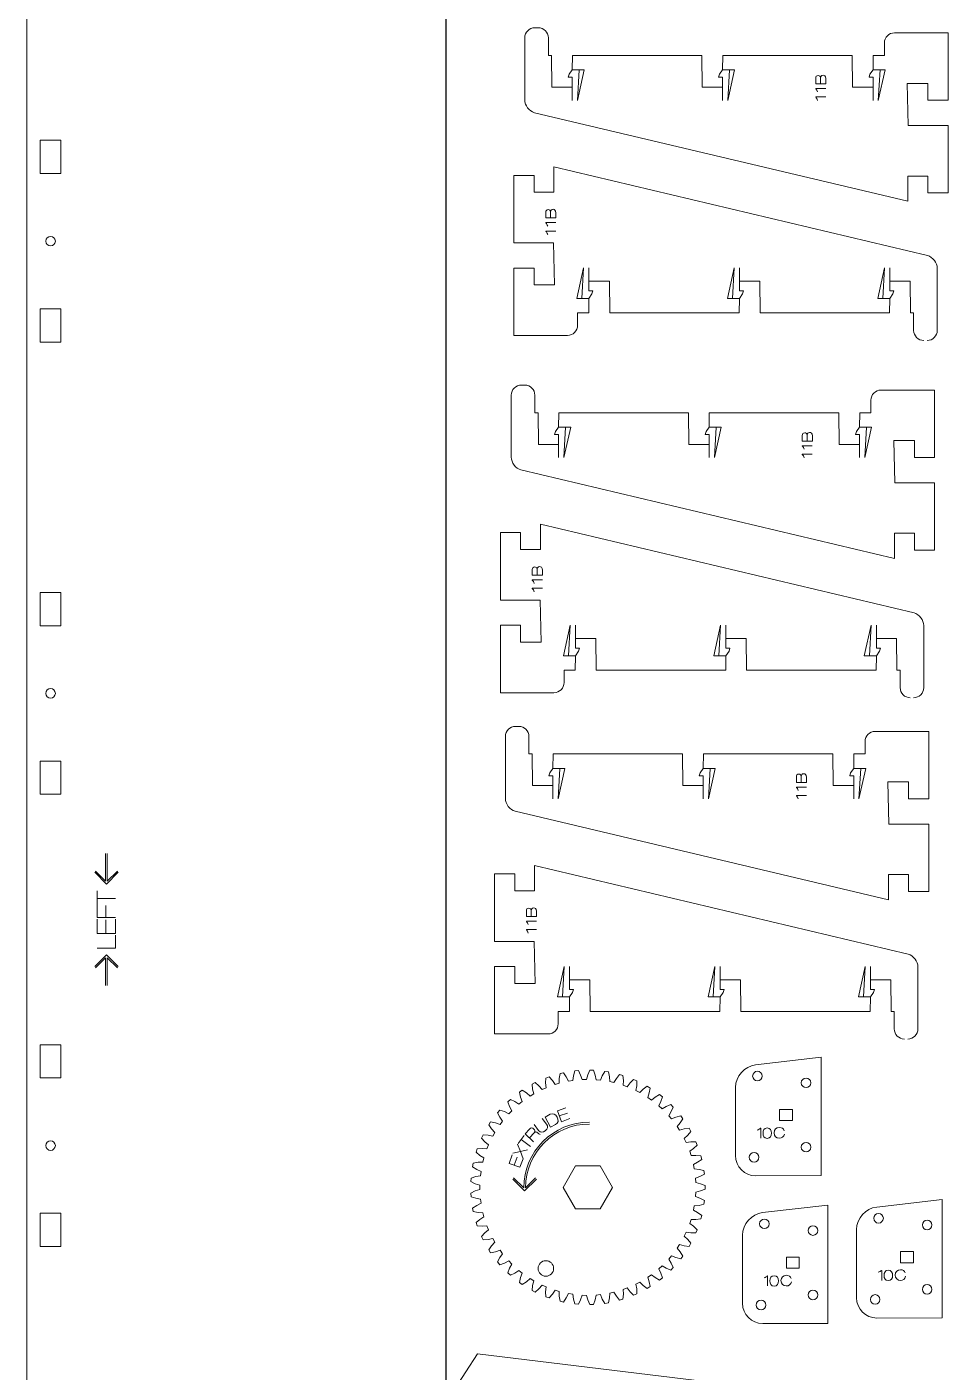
# Model space of a CAD drawing. Header units: millimetres. Extents: x 28 to 1172, y 29 to 868.
# Drawn here: x 28.5 to 247.1, y 342.6 to 661.9 of the extents above; entities that cross this region are included whole.
import ezdxf

# ---------------------------------------------------------------- set-up
doc = ezdxf.new("R2010")
doc.units = ezdxf.units.MM
doc.layers.get('0').update_dxf_attribs({"color": 1, "linetype": 'CONTINUOUS', "lineweight": 25, "true_color": 0xff0000})
for name, color, linetype, lineweight, true_color in [('10C', 1, 'CONTINUOUS', 0, 0xff0000), ('11B', 1, 'CONTINUOUS', 0, 0xff0000), ('11B text', 5, 'CONTINUOUS', 0, 0x0000ff), ('Cooling Fan Guide', 1, 'CONTINUOUS', 0, 0xff0000), ('Extruder Big Gear', 1, 'CONTINUOUS', 0, 0xff0000), ('Extruder Big gear text', 5, 'CONTINUOUS', 0, 0x0000ff), ('New Cuts', 6, 'CONTINUOUS', 0, 0xff00ff), ('Text', 1, 'CONTINUOUS', 0, 0xff0000)]:
    doc.layers.add(name, color=color, linetype=linetype, lineweight=lineweight, true_color=true_color)

msp = doc.modelspace()

# ---------------------------------------------------------------- linework, layer by layer
at = {"color": 1, "true_color": 0xff0000}
msp.add_lwpolyline([(127.98, 129.99), (127.98, 731.46)], dxfattribs=at)
at = {"layer": '10C', "color": 1, "true_color": 0xff0000}
for points in [[(201.48, 389.15), (216.98, 389.2), (216.98, 417.29), (201.46, 415.49)], [(200.75, 412.83), (200.75, 412.83)], [(196.69, 410.14), (196.69, 393.96), (196.69, 393.96)], [(212.29, 411.23), (212.29, 411.23)], [(210.18, 402.86), (210.18, 402.29), (207.14, 402.29), (207.14, 404.93), (210.18, 404.93), (210.18, 402.86), (210.18, 402.86)], [(212.29, 395.95), (212.29, 395.95)], [(199.95, 393.55), (199.95, 393.55)], [(230.22, 355.4), (245.71, 355.44), (245.71, 383.53), (230.19, 381.74)], [(203.13, 354.08), (218.62, 354.13), (218.62, 382.22), (203.1, 380.42)], [(202.4, 377.76), (202.4, 377.76)], [(229.49, 379.08), (229.49, 379.08)], [(241.03, 377.48), (241.03, 377.48)], [(198.33, 375.06), (198.33, 358.89), (198.33, 358.89)], [(213.93, 376.16), (213.93, 376.16)], [(225.42, 376.38), (225.42, 360.21), (225.42, 360.21)], [(238.92, 369.11), (238.92, 368.53), (235.88, 368.53), (235.88, 371.17), (238.92, 371.17), (238.92, 369.11), (238.92, 369.11)], [(211.83, 367.79), (211.83, 367.22), (208.79, 367.22), (208.79, 369.86), (211.83, 369.86), (211.83, 367.79), (211.83, 367.79)], [(213.93, 360.88), (213.93, 360.88)], [(241.03, 362.2), (241.03, 362.2)], [(201.6, 358.48), (201.6, 358.48)], [(228.69, 359.8), (228.69, 359.8)]]:
    msp.add_lwpolyline(points, dxfattribs=at)
at = {"layer": '10C', "color": 5, "true_color": 0x0000ff}
for points in [[(202.58, 400.46), (202.67, 400.46), (202.67, 398.08)], [(204.22, 400.52), (204.22, 400.52)], [(204.22, 365.39), (204.31, 365.39), (204.31, 363.01)], [(205.86, 365.45), (205.86, 365.45)], [(231.32, 366.71), (231.4, 366.71), (231.4, 364.33)], [(232.95, 366.76), (232.95, 366.76)]]:
    msp.add_lwpolyline(points, dxfattribs=at)
at = {"layer": '10C', "color": 1, "true_color": 0xff0000}
for points in [[(201.46, 415.49), (198.83, 415.19), (196.69, 412.78), (196.69, 410.14)], [(200.75, 412.83), (200.75, 413.46), (201.26, 413.97), (201.89, 413.97)], [(201.89, 411.69), (201.26, 411.69), (200.75, 412.2), (200.75, 412.83)], [(201.89, 413.97), (202.52, 413.97), (203.03, 413.46), (203.03, 412.83)], [(203.03, 412.83), (203.03, 412.21), (202.52, 411.69), (201.89, 411.69)], [(212.29, 411.23), (212.29, 411.86), (212.8, 412.37), (213.43, 412.37)], [(213.43, 412.37), (214.06, 412.37), (214.57, 411.86), (214.57, 411.23)], [(213.43, 410.09), (212.8, 410.09), (212.29, 410.6), (212.29, 411.23)], [(214.57, 411.23), (214.57, 410.6), (214.06, 410.09), (213.43, 410.09)], [(212.29, 395.95), (212.29, 396.58), (212.8, 397.09), (213.43, 397.09)], [(213.43, 394.81), (212.8, 394.81), (212.29, 395.32), (212.29, 395.95)], [(213.43, 397.09), (214.06, 397.09), (214.57, 396.58), (214.57, 395.95)], [(214.57, 395.95), (214.57, 395.32), (214.06, 394.81), (213.43, 394.81)], [(196.69, 393.96), (196.68, 391.31), (198.83, 389.16), (201.48, 389.15)], [(199.95, 393.55), (199.95, 394.18), (200.46, 394.69), (201.09, 394.69)], [(201.09, 392.41), (200.46, 392.41), (199.95, 392.92), (199.95, 393.55)], [(201.09, 394.69), (201.72, 394.69), (202.23, 394.18), (202.23, 393.55)], [(202.23, 393.55), (202.23, 392.92), (201.72, 392.41), (201.09, 392.41)], [(203.1, 380.42), (200.48, 380.11), (198.33, 377.71), (198.33, 375.06)], [(230.19, 381.74), (227.57, 381.43), (225.42, 379.02), (225.42, 376.38)], [(229.49, 379.08), (229.49, 379.71), (230, 380.22), (230.63, 380.22)], [(230.63, 380.22), (231.26, 380.22), (231.77, 379.71), (231.77, 379.08)], [(202.4, 377.76), (202.4, 378.39), (202.91, 378.9), (203.54, 378.9)], [(203.54, 376.62), (202.91, 376.62), (202.4, 377.13), (202.4, 377.76)], [(203.54, 378.9), (204.17, 378.9), (204.68, 378.39), (204.68, 377.76)], [(204.68, 377.76), (204.68, 377.13), (204.17, 376.62), (203.54, 376.62)], [(213.93, 376.16), (213.93, 376.79), (214.45, 377.3), (215.07, 377.3)], [(215.07, 377.3), (215.7, 377.3), (216.21, 376.79), (216.21, 376.16)], [(230.63, 377.94), (230, 377.94), (229.49, 378.45), (229.49, 379.08)], [(231.77, 379.08), (231.77, 378.45), (231.26, 377.94), (230.63, 377.94)], [(241.03, 377.48), (241.03, 378.11), (241.54, 378.62), (242.16, 378.62)], [(242.16, 376.34), (241.54, 376.34), (241.03, 376.85), (241.03, 377.48)], [(242.16, 378.62), (242.79, 378.62), (243.3, 378.11), (243.3, 377.48)], [(243.3, 377.48), (243.3, 376.85), (242.79, 376.34), (242.16, 376.34)], [(215.07, 375.02), (214.45, 375.02), (213.93, 375.53), (213.93, 376.16)], [(216.21, 376.16), (216.21, 375.53), (215.7, 375.02), (215.07, 375.02)], [(213.93, 360.88), (213.93, 361.51), (214.45, 362.02), (215.07, 362.02)], [(215.07, 359.74), (214.45, 359.74), (213.93, 360.25), (213.93, 360.88)], [(215.07, 362.02), (215.7, 362.02), (216.21, 361.51), (216.21, 360.88)], [(216.21, 360.88), (216.21, 360.25), (215.7, 359.74), (215.07, 359.74)], [(228.69, 359.8), (228.69, 360.43), (229.2, 360.94), (229.83, 360.94)], [(229.83, 360.94), (230.46, 360.94), (230.97, 360.43), (230.97, 359.8)], [(241.03, 362.2), (241.03, 362.83), (241.54, 363.34), (242.16, 363.34)], [(242.16, 361.06), (241.54, 361.06), (241.03, 361.57), (241.03, 362.2)], [(242.16, 363.34), (242.79, 363.34), (243.3, 362.83), (243.3, 362.2)], [(243.3, 362.2), (243.3, 361.57), (242.79, 361.06), (242.16, 361.06)], [(198.33, 358.89), (198.33, 356.24), (200.47, 354.09), (203.13, 354.08)], [(201.6, 358.48), (201.6, 359.11), (202.11, 359.62), (202.74, 359.62)], [(202.74, 357.34), (202.11, 357.34), (201.6, 357.85), (201.6, 358.48)], [(202.74, 359.62), (203.37, 359.62), (203.88, 359.11), (203.88, 358.48)], [(203.88, 358.48), (203.88, 357.85), (203.37, 357.34), (202.74, 357.34)], [(225.42, 360.21), (225.42, 357.55), (227.57, 355.4), (230.22, 355.4)], [(229.83, 358.66), (229.2, 358.66), (228.69, 359.17), (228.69, 359.8)], [(230.97, 359.8), (230.97, 359.17), (230.46, 358.66), (229.83, 358.66)]]:
    msp.add_open_spline(points, degree=3, dxfattribs=at)
at = {"layer": '10C', "color": 5, "true_color": 0x0000ff}
for points in [[(201.83, 400.01), (202.19, 400.1), (202.44, 400.3), (202.58, 400.46)], [(203.21, 399.27), (203.21, 399.94), (203.47, 400.52), (204.22, 400.52)], [(204.22, 398.03), (203.47, 398.03), (203.21, 398.6), (203.21, 399.27)], [(204.22, 400.52), (204.96, 400.52), (205.23, 399.94), (205.23, 399.27)], [(205.23, 399.27), (205.23, 398.6), (204.96, 398.03), (204.22, 398.03)], [(205.83, 399.34), (205.83, 400.14), (206.4, 400.61), (207.09, 400.61)], [(207.09, 398.08), (206.4, 398.08), (205.83, 398.54), (205.83, 399.34)], [(207.09, 400.61), (207.66, 400.61), (208.11, 400.37), (208.24, 399.85)], [(208.3, 399.05), (208.23, 398.41), (207.64, 398.08), (207.09, 398.08)], [(203.47, 364.94), (203.84, 365.03), (204.08, 365.23), (204.22, 365.39)], [(204.85, 364.2), (204.85, 364.87), (205.12, 365.45), (205.86, 365.45)], [(205.86, 362.96), (205.12, 362.96), (204.85, 363.53), (204.85, 364.2)], [(205.86, 365.45), (206.61, 365.45), (206.88, 364.87), (206.88, 364.2)], [(206.88, 364.2), (206.88, 363.53), (206.61, 362.96), (205.86, 362.96)], [(207.48, 364.27), (207.48, 365.07), (208.04, 365.53), (208.73, 365.53)], [(208.73, 363.01), (208.04, 363.01), (207.48, 363.47), (207.48, 364.27)], [(208.73, 365.53), (209.3, 365.53), (209.76, 365.3), (209.89, 364.78)], [(230.56, 366.26), (230.93, 366.35), (231.17, 366.54), (231.32, 366.71)], [(231.94, 365.52), (231.94, 366.19), (232.21, 366.76), (232.95, 366.76)], [(232.95, 364.27), (232.21, 364.27), (231.94, 364.85), (231.94, 365.52)], [(232.95, 366.76), (233.7, 366.76), (233.97, 366.19), (233.97, 365.52)], [(233.97, 365.52), (233.97, 364.85), (233.7, 364.27), (232.95, 364.27)], [(234.57, 365.59), (234.57, 366.39), (235.13, 366.85), (235.82, 366.85)], [(235.82, 364.33), (235.13, 364.33), (234.57, 364.79), (234.57, 365.59)], [(235.82, 366.85), (236.4, 366.85), (236.85, 366.62), (236.98, 366.09)], [(237.03, 365.3), (236.96, 364.65), (236.38, 364.33), (235.82, 364.33)], [(209.94, 363.98), (209.87, 363.33), (209.29, 363.01), (208.73, 363.01)]]:
    msp.add_open_spline(points, degree=3, dxfattribs=at)
at = {"layer": '11B', "color": 1, "true_color": 0xff0000}
for p, q in [((148.97, 641.51), (237.62, 620.48)), ((145.77, 556.71), (234.42, 535.67)), ((144.38, 475.69), (233.02, 454.66))]:
    msp.add_line(p, q, dxfattribs=at)
for points in [[(149.86, 661.66), (149.06, 661.66)], [(149.86, 661.66), (149.06, 661.66)], [(146.66, 659.26), (146.66, 658.7)], [(146.66, 659.26), (146.66, 658.7)], [(157.89, 647.59), (153.09, 647.59), (153.01, 655.1), (152.26, 655.1), (152.26, 659.26)], [(157.89, 647.59), (153.09, 647.59), (153.01, 655.1), (152.26, 655.1), (152.26, 659.26)], [(232.02, 658.06), (232.02, 655.1), (229.36, 655.1), (229.34, 651.67)], [(232.02, 658.06), (232.02, 655.1), (229.36, 655.1), (229.34, 651.67)], [(237.62, 620.48), (237.62, 626.47), (242.34, 626.47), (242.34, 622.47), (247.14, 622.47), (247.14, 638.47), (237.7, 638.47), (237.46, 648.46), (242.34, 648.46), (242.34, 644.46), (247.14, 644.46), (247.14, 660.46), (234.42, 660.46)], [(237.62, 620.48), (237.62, 626.47), (242.34, 626.47), (242.34, 622.47), (247.14, 622.47), (247.14, 638.47), (237.7, 638.47), (237.46, 648.46), (242.34, 648.46), (242.34, 644.46), (247.14, 644.46), (247.14, 660.46), (234.42, 660.46)], [(193.59, 647.59), (188.79, 647.59), (188.71, 655.1), (157.97, 655.1), (157.91, 651.67)], [(193.59, 647.59), (188.79, 647.59), (188.71, 655.1), (157.97, 655.1), (157.91, 651.67)], [(229.28, 647.59), (224.48, 647.59), (224.4, 655.1), (193.67, 655.1), (193.61, 651.67)], [(229.28, 647.59), (224.48, 647.59), (224.4, 655.1), (193.67, 655.1), (193.61, 651.67)], [(146.66, 652.7), (146.66, 652.14)], [(146.66, 652.7), (146.66, 652.14)], [(157.91, 644.44), (157.91, 649.91), (156.95, 649.91), (157.18, 650.62), (157.91, 651.67), (159.55, 651.67), (159.16, 644.44), (160.77, 651.67)], [(157.91, 644.44), (157.91, 649.91), (156.95, 649.91), (157.18, 650.62), (157.91, 651.67), (159.55, 651.67), (159.16, 644.44), (160.77, 651.67)], [(159.55, 651.67), (160.77, 651.67)], [(159.55, 651.67), (160.77, 651.67)], [(193.61, 644.44), (193.61, 649.91), (192.65, 649.91), (192.88, 650.62), (193.61, 651.67), (195.26, 651.67), (194.86, 644.44), (196.47, 651.67)], [(193.61, 644.44), (193.61, 649.91), (192.65, 649.91), (192.88, 650.62), (193.61, 651.67), (195.26, 651.67), (194.86, 644.44), (196.47, 651.67)], [(195.26, 651.67), (196.47, 651.67)], [(195.26, 651.67), (196.47, 651.67)], [(229.34, 644.44), (229.34, 649.91), (228.38, 649.91), (228.6, 650.62), (229.34, 651.67), (230.98, 651.67), (230.58, 644.44), (232.19, 651.67)], [(229.34, 644.44), (229.34, 649.91), (228.38, 649.91), (228.6, 650.62), (229.34, 651.67), (230.98, 651.67), (230.58, 644.44), (232.19, 651.67)], [(230.98, 651.67), (232.19, 651.67)], [(230.98, 651.67), (232.19, 651.67)], [(146.66, 647.34), (146.66, 644.55)], [(146.66, 647.34), (146.66, 644.55)], [(242.25, 607.59), (153.6, 628.62), (153.6, 622.63), (148.88, 622.63), (148.88, 626.63), (144.08, 626.63), (144.08, 610.63), (153.52, 610.63), (153.76, 600.64), (148.88, 600.64), (148.88, 604.64), (144.08, 604.64), (144.08, 588.64), (156.8, 588.64)], [(161.88, 604.66), (161.88, 599.19), (162.84, 599.19), (162.62, 598.49), (161.88, 597.43), (160.24, 597.43), (160.64, 604.66), (159.03, 597.43)], [(197.61, 604.66), (197.61, 599.19), (198.57, 599.19), (198.34, 598.49), (197.61, 597.43), (195.96, 597.43), (196.36, 604.66), (194.75, 597.43)], [(233.31, 604.66), (233.31, 599.19), (234.27, 599.19), (234.04, 598.49), (233.31, 597.43), (231.67, 597.43), (232.06, 604.66), (230.46, 597.43)], [(244.56, 601.76), (244.56, 604.55)], [(161.94, 601.51), (166.74, 601.51), (166.82, 594), (197.55, 594), (197.61, 597.43)], [(197.63, 601.51), (202.43, 601.51), (202.51, 594), (233.25, 594), (233.31, 597.43)], [(233.33, 601.51), (238.13, 601.51), (238.21, 594), (238.96, 594), (238.96, 589.84)], [(160.24, 597.43), (159.03, 597.43)], [(159.2, 591.04), (159.2, 594), (161.86, 594), (161.88, 597.43)], [(195.96, 597.43), (194.75, 597.43)], [(231.67, 597.43), (230.46, 597.43)], [(244.56, 596.4), (244.56, 596.96)], [(244.56, 589.84), (244.56, 590.4)], [(146.66, 576.86), (145.86, 576.86)], [(146.66, 576.86), (145.86, 576.86)], [(234.42, 535.67), (234.42, 541.67), (239.14, 541.67), (239.14, 537.66), (243.94, 537.66), (243.94, 553.67), (234.5, 553.67), (234.26, 563.66), (239.14, 563.66), (239.14, 559.66), (243.94, 559.66), (243.94, 575.66), (231.22, 575.66)], [(234.42, 535.67), (234.42, 541.67), (239.14, 541.67), (239.14, 537.66), (243.94, 537.66), (243.94, 553.67), (234.5, 553.67), (234.26, 563.66), (239.14, 563.66), (239.14, 559.66), (243.94, 559.66), (243.94, 575.66), (231.22, 575.66)], [(143.46, 574.46), (143.46, 573.89)], [(143.46, 574.46), (143.46, 573.89)], [(154.69, 562.78), (149.89, 562.78), (149.81, 570.29), (149.06, 570.29), (149.06, 574.46)], [(154.69, 562.78), (149.89, 562.78), (149.81, 570.29), (149.06, 570.29), (149.06, 574.46)], [(228.82, 573.26), (228.82, 570.29), (226.16, 570.29), (226.14, 566.86)], [(228.82, 573.26), (228.82, 570.29), (226.16, 570.29), (226.14, 566.86)], [(190.39, 562.78), (185.59, 562.78), (185.5, 570.29), (154.77, 570.29), (154.71, 566.86)], [(190.39, 562.78), (185.59, 562.78), (185.5, 570.29), (154.77, 570.29), (154.71, 566.86)], [(226.08, 562.78), (221.28, 562.78), (221.2, 570.29), (190.47, 570.29), (190.41, 566.86)], [(226.08, 562.78), (221.28, 562.78), (221.2, 570.29), (190.47, 570.29), (190.41, 566.86)], [(143.46, 567.89), (143.46, 567.33)], [(143.46, 567.89), (143.46, 567.33)], [(154.71, 559.63), (154.71, 565.1), (153.75, 565.1), (153.98, 565.81), (154.71, 566.86), (156.35, 566.86), (155.96, 559.63), (157.56, 566.86)], [(154.71, 559.63), (154.71, 565.1), (153.75, 565.1), (153.98, 565.81), (154.71, 566.86), (156.35, 566.86), (155.96, 559.63), (157.56, 566.86)], [(156.35, 566.86), (157.56, 566.86)], [(156.35, 566.86), (157.56, 566.86)], [(190.41, 559.63), (190.41, 565.1), (189.45, 565.1), (189.68, 565.81), (190.41, 566.86), (192.06, 566.86), (191.66, 559.63), (193.27, 566.86)], [(190.41, 559.63), (190.41, 565.1), (189.45, 565.1), (189.68, 565.81), (190.41, 566.86), (192.06, 566.86), (191.66, 559.63), (193.27, 566.86)], [(192.06, 566.86), (193.27, 566.86)], [(192.06, 566.86), (193.27, 566.86)], [(226.14, 559.63), (226.14, 565.1), (225.18, 565.1), (225.4, 565.81), (226.14, 566.86), (227.78, 566.86), (227.38, 559.63), (228.99, 566.86)], [(226.14, 559.63), (226.14, 565.1), (225.18, 565.1), (225.4, 565.81), (226.14, 566.86), (227.78, 566.86), (227.38, 559.63), (228.99, 566.86)], [(227.78, 566.86), (228.99, 566.86)], [(227.78, 566.86), (228.99, 566.86)], [(143.46, 562.53), (143.46, 559.74)], [(143.46, 562.53), (143.46, 559.74)], [(239.05, 522.78), (150.4, 543.81), (150.4, 537.82), (145.68, 537.82), (145.68, 541.82), (140.88, 541.82), (140.88, 525.82), (150.32, 525.82), (150.56, 515.83), (145.68, 515.83), (145.68, 519.83), (140.88, 519.83), (140.88, 503.83), (153.6, 503.83)], [(158.68, 519.85), (158.68, 514.38), (159.64, 514.38), (159.42, 513.68), (158.68, 512.62), (157.04, 512.62), (157.44, 519.85), (155.83, 512.62)], [(194.41, 519.85), (194.41, 514.38), (195.37, 514.38), (195.14, 513.68), (194.41, 512.62), (192.76, 512.62), (193.16, 519.85), (191.55, 512.62)], [(230.11, 519.85), (230.11, 514.38), (231.07, 514.38), (230.84, 513.68), (230.11, 512.62), (228.47, 512.62), (228.86, 519.85), (227.25, 512.62)], [(241.36, 516.95), (241.36, 519.75)], [(158.74, 516.7), (163.54, 516.7), (163.62, 509.19), (194.35, 509.19), (194.41, 512.62)], [(194.43, 516.7), (199.23, 516.7), (199.31, 509.19), (230.05, 509.19), (230.11, 512.62)], [(230.13, 516.7), (234.93, 516.7), (235.01, 509.19), (235.76, 509.19), (235.76, 505.03)], [(157.04, 512.62), (155.83, 512.62)], [(156, 506.23), (156, 509.19), (158.66, 509.19), (158.68, 512.62)], [(192.76, 512.62), (191.55, 512.62)], [(228.47, 512.62), (227.25, 512.62)], [(241.36, 511.59), (241.36, 512.15)], [(241.36, 505.03), (241.36, 505.59)], [(145.26, 495.84), (144.46, 495.84)], [(145.26, 495.84), (144.46, 495.84)], [(142.06, 493.44), (142.06, 492.88)], [(142.06, 493.44), (142.06, 492.88)], [(153.29, 481.77), (148.49, 481.77), (148.41, 489.28), (147.66, 489.28), (147.66, 493.44)], [(153.29, 481.77), (148.49, 481.77), (148.41, 489.28), (147.66, 489.28), (147.66, 493.44)], [(227.42, 492.24), (227.42, 489.28), (224.76, 489.28), (224.74, 485.85)], [(227.42, 492.24), (227.42, 489.28), (224.76, 489.28), (224.74, 485.85)], [(233.02, 454.66), (233.02, 460.65), (237.74, 460.65), (237.74, 456.65), (242.54, 456.65), (242.54, 472.65), (233.1, 472.65), (232.86, 482.64), (237.74, 482.64), (237.74, 478.64), (242.54, 478.64), (242.54, 494.64), (229.82, 494.64)], [(233.02, 454.66), (233.02, 460.65), (237.74, 460.65), (237.74, 456.65), (242.54, 456.65), (242.54, 472.65), (233.1, 472.65), (232.86, 482.64), (237.74, 482.64), (237.74, 478.64), (242.54, 478.64), (242.54, 494.64), (229.82, 494.64)], [(188.99, 481.77), (184.19, 481.77), (184.11, 489.28), (153.37, 489.28), (153.31, 485.85)], [(188.99, 481.77), (184.19, 481.77), (184.11, 489.28), (153.37, 489.28), (153.31, 485.85)], [(224.68, 481.77), (219.88, 481.77), (219.8, 489.28), (189.07, 489.28), (189.01, 485.85)], [(224.68, 481.77), (219.88, 481.77), (219.8, 489.28), (189.07, 489.28), (189.01, 485.85)], [(142.06, 486.88), (142.06, 486.32)], [(142.06, 486.88), (142.06, 486.32)], [(153.31, 478.62), (153.31, 484.09), (152.35, 484.09), (152.58, 484.8), (153.31, 485.85), (154.96, 485.85), (154.56, 478.62), (156.17, 485.85)], [(153.31, 478.62), (153.31, 484.09), (152.35, 484.09), (152.58, 484.8), (153.31, 485.85), (154.96, 485.85), (154.56, 478.62), (156.17, 485.85)], [(154.96, 485.85), (156.17, 485.85)], [(154.96, 485.85), (156.17, 485.85)], [(189.01, 478.62), (189.01, 484.09), (188.05, 484.09), (188.28, 484.8), (189.01, 485.85), (190.66, 485.85), (190.26, 478.62), (191.87, 485.85)], [(189.01, 478.62), (189.01, 484.09), (188.05, 484.09), (188.28, 484.8), (189.01, 485.85), (190.66, 485.85), (190.26, 478.62), (191.87, 485.85)], [(190.66, 485.85), (191.87, 485.85)], [(190.66, 485.85), (191.87, 485.85)], [(224.74, 478.62), (224.74, 484.09), (223.78, 484.09), (224.01, 484.8), (224.74, 485.85), (226.39, 485.85), (225.99, 478.62), (227.6, 485.85)], [(224.74, 478.62), (224.74, 484.09), (223.78, 484.09), (224.01, 484.8), (224.74, 485.85), (226.39, 485.85), (225.99, 478.62), (227.6, 485.85)], [(226.39, 485.85), (227.6, 485.85)], [(226.39, 485.85), (227.6, 485.85)], [(142.06, 481.52), (142.06, 478.73)], [(142.06, 481.52), (142.06, 478.73)], [(237.65, 441.77), (149, 462.8), (149, 456.81), (144.28, 456.81), (144.28, 460.81), (139.48, 460.81), (139.48, 444.81), (148.92, 444.81), (149.16, 434.82), (144.28, 434.82), (144.28, 438.82), (139.48, 438.82), (139.48, 422.82), (152.2, 422.82)], [(157.29, 438.84), (157.29, 433.37), (158.25, 433.37), (158.02, 432.67), (157.29, 431.61), (155.64, 431.61), (156.04, 438.84), (154.43, 431.61)], [(193.01, 438.84), (193.01, 433.37), (193.97, 433.37), (193.75, 432.67), (193.01, 431.61), (191.37, 431.61), (191.77, 438.84), (190.16, 431.61)], [(228.71, 438.84), (228.71, 433.37), (229.67, 433.37), (229.45, 432.67), (228.71, 431.61), (227.07, 431.61), (227.47, 438.84), (225.86, 431.61)], [(239.97, 435.94), (239.97, 438.73)], [(157.34, 435.69), (162.14, 435.69), (162.22, 428.18), (192.96, 428.18), (193.01, 431.61)], [(193.04, 435.69), (197.84, 435.69), (197.92, 428.18), (228.65, 428.18), (228.71, 431.61)], [(228.73, 435.69), (233.53, 435.69), (233.61, 428.18), (234.36, 428.18), (234.36, 424.02)], [(155.64, 431.61), (154.43, 431.61)], [(154.6, 425.22), (154.6, 428.18), (157.26, 428.18), (157.29, 431.61)], [(191.37, 431.61), (190.16, 431.61)], [(227.07, 431.61), (225.86, 431.61)], [(239.97, 430.58), (239.97, 431.14)], [(239.97, 424.02), (239.97, 424.58)]]:
    msp.add_lwpolyline(points, dxfattribs=at)
for points in [[(149.06, 661.66), (147.74, 661.66), (146.66, 660.58), (146.66, 659.26)], [(149.06, 661.66), (147.74, 661.66), (146.66, 660.58), (146.66, 659.26)], [(152.26, 659.26), (152.26, 660.58), (151.18, 661.66), (149.86, 661.66)], [(152.26, 659.26), (152.26, 660.58), (151.18, 661.66), (149.86, 661.66)], [(146.66, 658.7), (146.66, 657.38), (146.66, 654.02), (146.66, 652.7)], [(146.66, 658.7), (146.66, 657.38), (146.66, 654.02), (146.66, 652.7)], [(234.42, 660.46), (233.1, 660.46), (232.02, 659.38), (232.02, 658.06)], [(234.42, 660.46), (233.1, 660.46), (232.02, 659.38), (232.02, 658.06)], [(146.66, 652.14), (146.66, 650.82), (146.66, 648.66), (146.66, 647.34)], [(146.66, 652.14), (146.66, 650.82), (146.66, 648.66), (146.66, 647.34)], [(146.66, 644.55), (146.66, 643.23), (147.7, 641.86), (148.97, 641.51)], [(146.66, 644.55), (146.66, 643.23), (147.7, 641.86), (148.97, 641.51)], [(244.56, 604.55), (244.56, 605.87), (243.52, 607.24), (242.25, 607.59)], [(244.56, 596.96), (244.56, 598.28), (244.56, 600.44), (244.56, 601.76)], [(244.56, 590.4), (244.56, 591.72), (244.56, 595.08), (244.56, 596.4)], [(156.8, 588.64), (158.12, 588.64), (159.2, 589.72), (159.2, 591.04)], [(238.96, 589.84), (238.96, 588.52), (240.04, 587.44), (241.36, 587.44)], [(242.16, 587.44), (243.48, 587.44), (244.56, 588.52), (244.56, 589.84)], [(145.86, 576.86), (144.54, 576.86), (143.46, 575.78), (143.46, 574.46)], [(145.86, 576.86), (144.54, 576.86), (143.46, 575.78), (143.46, 574.46)], [(149.06, 574.46), (149.06, 575.78), (147.98, 576.86), (146.66, 576.86)], [(149.06, 574.46), (149.06, 575.78), (147.98, 576.86), (146.66, 576.86)], [(231.22, 575.66), (229.9, 575.66), (228.82, 574.58), (228.82, 573.26)], [(231.22, 575.66), (229.9, 575.66), (228.82, 574.58), (228.82, 573.26)], [(143.46, 573.89), (143.46, 572.57), (143.46, 569.21), (143.46, 567.89)], [(143.46, 573.89), (143.46, 572.57), (143.46, 569.21), (143.46, 567.89)], [(143.46, 567.33), (143.46, 566.01), (143.46, 563.85), (143.46, 562.53)], [(143.46, 567.33), (143.46, 566.01), (143.46, 563.85), (143.46, 562.53)], [(143.46, 559.74), (143.46, 558.42), (144.5, 557.05), (145.77, 556.71)], [(143.46, 559.74), (143.46, 558.42), (144.5, 557.05), (145.77, 556.71)], [(241.36, 519.75), (241.36, 521.06), (240.32, 522.43), (239.05, 522.78)], [(241.36, 512.15), (241.36, 513.47), (241.36, 515.63), (241.36, 516.95)], [(241.36, 505.59), (241.36, 506.91), (241.36, 510.27), (241.36, 511.59)], [(153.6, 503.83), (154.92, 503.83), (156, 504.91), (156, 506.23)], [(235.76, 505.03), (235.76, 503.71), (236.84, 502.63), (238.16, 502.63)], [(238.96, 502.63), (240.28, 502.63), (241.36, 503.71), (241.36, 505.03)], [(144.46, 495.84), (143.14, 495.84), (142.06, 494.76), (142.06, 493.44)], [(144.46, 495.84), (143.14, 495.84), (142.06, 494.76), (142.06, 493.44)], [(147.66, 493.44), (147.66, 494.76), (146.58, 495.84), (145.26, 495.84)], [(147.66, 493.44), (147.66, 494.76), (146.58, 495.84), (145.26, 495.84)], [(142.06, 492.88), (142.06, 491.56), (142.06, 488.2), (142.06, 486.88)], [(142.06, 492.88), (142.06, 491.56), (142.06, 488.2), (142.06, 486.88)], [(229.82, 494.64), (228.5, 494.64), (227.42, 493.56), (227.42, 492.24)], [(229.82, 494.64), (228.5, 494.64), (227.42, 493.56), (227.42, 492.24)], [(142.06, 486.32), (142.06, 485), (142.06, 482.84), (142.06, 481.52)], [(142.06, 486.32), (142.06, 485), (142.06, 482.84), (142.06, 481.52)], [(142.06, 478.73), (142.06, 477.41), (143.1, 476.04), (144.38, 475.69)], [(142.06, 478.73), (142.06, 477.41), (143.1, 476.04), (144.38, 475.69)], [(239.97, 438.73), (239.97, 440.05), (238.92, 441.42), (237.65, 441.77)], [(239.97, 431.14), (239.97, 432.46), (239.97, 434.62), (239.97, 435.94)], [(239.97, 424.58), (239.97, 425.9), (239.97, 429.26), (239.97, 430.58)], [(152.2, 422.82), (153.52, 422.82), (154.6, 423.9), (154.6, 425.22)], [(234.36, 424.02), (234.36, 422.7), (235.44, 421.62), (236.76, 421.62)], [(237.57, 421.62), (238.89, 421.62), (239.97, 422.7), (239.97, 424.02)]]:
    msp.add_open_spline(points, degree=3, dxfattribs=at)
at = {"layer": '11B text', "color": 5, "true_color": 0x0000ff}
for points in [[(215.71, 648.37), (215.71, 649.68)], [(215.71, 648.37), (215.71, 649.68)], [(218.13, 649.59), (218.13, 648.37), (215.71, 648.37), (215.71, 648.37)], [(218.13, 649.59), (218.13, 648.37), (215.71, 648.37), (215.71, 648.37)], [(216.86, 649.8), (216.86, 648.37)], [(216.86, 649.8), (216.87, 649.8)], [(216.86, 649.8), (216.86, 648.37)], [(216.86, 649.8), (216.87, 649.8)], [(215.73, 647.17), (215.73, 647.26), (218.11, 647.26)], [(215.73, 647.17), (215.73, 647.26), (218.11, 647.26)], [(215.73, 645.17), (215.73, 645.26), (218.11, 645.26)], [(215.73, 645.17), (215.73, 645.26), (218.11, 645.26)], [(151.64, 616.53), (151.64, 617.85)], [(154.06, 617.76), (154.06, 616.53), (151.64, 616.53), (151.64, 616.53)], [(152.79, 617.96), (152.79, 616.53)], [(152.79, 617.96), (152.79, 617.96)], [(151.66, 615.34), (151.66, 615.42), (154.04, 615.42)], [(151.66, 613.34), (151.66, 613.42), (154.04, 613.42)], [(212.51, 563.56), (212.51, 564.87)], [(212.51, 563.56), (212.51, 564.87)], [(214.93, 564.78), (214.93, 563.56), (212.51, 563.56), (212.51, 563.56)], [(214.93, 564.78), (214.93, 563.56), (212.51, 563.56), (212.51, 563.56)], [(212.53, 562.36), (212.53, 562.45), (214.91, 562.45)], [(212.53, 562.36), (212.53, 562.45), (214.91, 562.45)], [(213.66, 564.99), (213.66, 563.56)], [(213.66, 564.99), (213.67, 564.99)], [(213.66, 564.99), (213.66, 563.56)], [(213.66, 564.99), (213.67, 564.99)], [(212.53, 560.36), (212.53, 560.45), (214.91, 560.45)], [(212.53, 560.36), (212.53, 560.45), (214.91, 560.45)], [(148.44, 531.72), (148.44, 533.04)], [(150.86, 532.95), (150.86, 531.72), (148.44, 531.72), (148.44, 531.72)], [(148.46, 530.53), (148.46, 530.62), (150.84, 530.62)], [(149.59, 533.15), (149.59, 531.72)], [(149.59, 533.15), (149.59, 533.15)], [(148.46, 528.53), (148.46, 528.62), (150.84, 528.62)], [(211.12, 482.55), (211.12, 483.86)], [(211.12, 482.55), (211.12, 483.86)], [(213.53, 483.77), (213.53, 482.55), (211.12, 482.55), (211.12, 482.55)], [(213.53, 483.77), (213.53, 482.55), (211.12, 482.55), (211.12, 482.55)], [(212.26, 483.98), (212.27, 483.98)], [(212.26, 483.98), (212.27, 483.98)], [(212.27, 483.98), (212.27, 482.55)], [(212.27, 483.98), (212.27, 482.55)], [(211.13, 481.35), (211.13, 481.44), (213.52, 481.44)], [(211.13, 481.35), (211.13, 481.44), (213.52, 481.44)], [(211.13, 479.35), (211.13, 479.44), (213.52, 479.44)], [(211.13, 479.35), (211.13, 479.44), (213.52, 479.44)], [(147.04, 450.71), (147.04, 452.03)], [(149.46, 451.94), (149.46, 450.71), (147.04, 450.71), (147.04, 450.71)], [(148.19, 452.14), (148.19, 450.71)], [(148.19, 452.14), (148.2, 452.14)], [(147.06, 449.52), (147.06, 449.6), (149.44, 449.6)], [(147.06, 447.52), (147.06, 447.61), (149.44, 447.61)]]:
    msp.add_lwpolyline(points, dxfattribs=at)
for points in [[(215.71, 649.68), (215.71, 650.06), (215.92, 650.33), (216.31, 650.33)], [(215.71, 649.68), (215.71, 650.06), (215.92, 650.33), (216.31, 650.33)], [(216.31, 650.33), (216.6, 650.33), (216.87, 650.08), (216.86, 649.8)], [(216.31, 650.33), (216.6, 650.33), (216.87, 650.08), (216.86, 649.8)], [(216.87, 649.8), (216.88, 650.11), (217.05, 650.4), (217.47, 650.4)], [(216.87, 649.8), (216.88, 650.11), (217.05, 650.4), (217.47, 650.4)], [(217.47, 650.4), (217.76, 650.4), (218.13, 650.23), (218.13, 649.59)], [(217.47, 650.4), (217.76, 650.4), (218.13, 650.23), (218.13, 649.59)], [(216.18, 646.42), (216.09, 646.79), (215.9, 647.03), (215.73, 647.17)], [(216.18, 646.42), (216.09, 646.79), (215.9, 647.03), (215.73, 647.17)], [(216.18, 644.42), (216.09, 644.79), (215.9, 645.03), (215.73, 645.17)], [(216.18, 644.42), (216.09, 644.79), (215.9, 645.03), (215.73, 645.17)], [(151.64, 617.85), (151.64, 618.23), (151.85, 618.5), (152.24, 618.5)], [(152.24, 618.5), (152.52, 618.5), (152.79, 618.24), (152.79, 617.96)], [(152.79, 617.96), (152.81, 618.28), (152.98, 618.57), (153.4, 618.57)], [(153.4, 618.57), (153.68, 618.57), (154.06, 618.39), (154.06, 617.76)], [(152.11, 614.58), (152.01, 614.95), (151.82, 615.19), (151.66, 615.34)], [(152.11, 612.58), (152.01, 612.95), (151.82, 613.19), (151.66, 613.34)], [(212.51, 564.87), (212.51, 565.25), (212.72, 565.52), (213.11, 565.52)], [(212.51, 564.87), (212.51, 565.25), (212.72, 565.52), (213.11, 565.52)], [(213.11, 565.52), (213.4, 565.52), (213.67, 565.27), (213.66, 564.99)], [(213.11, 565.52), (213.4, 565.52), (213.67, 565.27), (213.66, 564.99)], [(213.67, 564.99), (213.68, 565.3), (213.85, 565.6), (214.27, 565.6)], [(213.67, 564.99), (213.68, 565.3), (213.85, 565.6), (214.27, 565.6)], [(214.27, 565.6), (214.55, 565.6), (214.93, 565.42), (214.93, 564.78)], [(214.27, 565.6), (214.55, 565.6), (214.93, 565.42), (214.93, 564.78)], [(212.98, 561.61), (212.89, 561.98), (212.7, 562.22), (212.53, 562.36)], [(212.98, 561.61), (212.89, 561.98), (212.7, 562.22), (212.53, 562.36)], [(212.98, 559.61), (212.89, 559.98), (212.7, 560.22), (212.53, 560.36)], [(212.98, 559.61), (212.89, 559.98), (212.7, 560.22), (212.53, 560.36)], [(148.44, 533.04), (148.44, 533.42), (148.65, 533.69), (149.04, 533.69)], [(149.04, 533.69), (149.32, 533.69), (149.59, 533.44), (149.59, 533.15)], [(149.59, 533.15), (149.61, 533.47), (149.78, 533.76), (150.2, 533.76)], [(150.2, 533.76), (150.48, 533.76), (150.86, 533.58), (150.86, 532.95)], [(148.91, 529.78), (148.81, 530.14), (148.62, 530.39), (148.46, 530.53)], [(148.91, 527.78), (148.81, 528.14), (148.62, 528.39), (148.46, 528.53)], [(211.12, 483.86), (211.12, 484.24), (211.32, 484.51), (211.72, 484.51)], [(211.12, 483.86), (211.12, 484.24), (211.32, 484.51), (211.72, 484.51)], [(211.72, 484.51), (212, 484.51), (212.27, 484.26), (212.26, 483.98)], [(211.72, 484.51), (212, 484.51), (212.27, 484.26), (212.26, 483.98)], [(212.27, 483.98), (212.28, 484.29), (212.45, 484.59), (212.88, 484.59)], [(212.27, 483.98), (212.28, 484.29), (212.45, 484.59), (212.88, 484.59)], [(212.88, 484.59), (213.16, 484.59), (213.53, 484.41), (213.53, 483.77)], [(212.88, 484.59), (213.16, 484.59), (213.53, 484.41), (213.53, 483.77)], [(211.58, 480.6), (211.49, 480.97), (211.3, 481.21), (211.13, 481.35)], [(211.58, 480.6), (211.49, 480.97), (211.3, 481.21), (211.13, 481.35)], [(211.58, 478.6), (211.49, 478.97), (211.3, 479.21), (211.13, 479.35)], [(211.58, 478.6), (211.49, 478.97), (211.3, 479.21), (211.13, 479.35)], [(147.04, 452.03), (147.04, 452.41), (147.25, 452.68), (147.64, 452.68)], [(147.64, 452.68), (147.93, 452.68), (148.2, 452.43), (148.19, 452.14)], [(148.2, 452.14), (148.21, 452.46), (148.38, 452.75), (148.8, 452.75)], [(148.8, 452.75), (149.08, 452.75), (149.46, 452.57), (149.46, 451.94)], [(147.51, 448.77), (147.42, 449.13), (147.22, 449.38), (147.06, 449.52)], [(147.51, 446.77), (147.42, 447.13), (147.22, 447.38), (147.06, 447.52)]]:
    msp.add_open_spline(points, degree=3, dxfattribs=at)
at = {"layer": 'Cooling Fan Guide', "color": 1, "true_color": 0xff0000}
msp.add_lwpolyline([(223.38, 339.81), (223.38, 339.85), (193.38, 339.83), (135.41, 346.9), (129.92, 338.34), (131.57, 331.88)], dxfattribs=at)
at = {"layer": 'Extruder Big Gear', "color": 1, "true_color": 0xff0000}
for points in [[(186.9, 382.01), (186.71, 381.01), (187.7, 380.46), (188.66, 379.76), (188.44, 378.94), (187.27, 378.8), (186.13, 378.82), (185.81, 377.85), (186.73, 377.18), (187.58, 376.36), (187.27, 375.58), (186.08, 375.59), (184.96, 375.75), (184.52, 374.83), (185.34, 374.04), (186.09, 373.13), (185.67, 372.39), (184.5, 372.55), (183.4, 372.85), (182.85, 372), (183.57, 371.12), (184.19, 370.11), (183.68, 369.43), (182.54, 369.74), (181.49, 370.18), (180.83, 369.4), (181.43, 368.44), (181.92, 367.36), (181.33, 366.75), (180.24, 367.21), (179.25, 367.78), (178.5, 367.09), (178.97, 366.05), (179.32, 364.92), (178.66, 364.4), (177.63, 364.99), (176.73, 365.68), (175.89, 365.09), (176.22, 364.01), (176.42, 362.84), (175.7, 362.4), (174.76, 363.12), (173.95, 363.92), (173.04, 363.44), (173.24, 362.32), (173.29, 361.14), (172.51, 360.8), (171.67, 361.63), (170.97, 362.53), (170.01, 362.17), (170.06, 361.04), (169.96, 359.86), (169.15, 359.62), (168.42, 360.55), (167.84, 361.53), (166.85, 361.3), (166.75, 360.17), (166.5, 359.01), (165.66, 358.88), (165.06, 359.9), (164.61, 360.94), (163.59, 360.84), (163.35, 359.73), (162.95, 358.62), (162.11, 358.59), (161.64, 359.68), (161.33, 360.77), (160.31, 360.8), (159.93, 359.73), (159.39, 358.68), (158.55, 358.76), (158.22, 359.9), (158.05, 361.02), (157.04, 361.18), (156.53, 360.17), (155.86, 359.19), (155.04, 359.38), (154.86, 360.55), (154.84, 361.69), (153.86, 361.98), (153.22, 361.04), (152.43, 360.16), (151.64, 360.45), (151.61, 361.63), (151.73, 362.76), (150.8, 363.17), (150.04, 362.32), (149.15, 361.55), (148.4, 361.94), (148.52, 363.12), (148.79, 364.22), (147.91, 364.75), (147.06, 364.01), (146.07, 363.35), (145.38, 363.83), (145.65, 364.99), (146.06, 366.05), (145.26, 366.69), (144.31, 366.05), (143.25, 365.53), (142.63, 366.1), (143.04, 367.21), (143.58, 368.21), (142.87, 368.94), (141.85, 368.44), (140.73, 368.05), (140.18, 368.7), (140.74, 369.74), (141.4, 370.67), (140.79, 371.49), (139.72, 371.12), (138.56, 370.88), (138.1, 371.59), (138.78, 372.55), (139.56, 373.38), (139.05, 374.27), (137.94, 374.04), (136.76, 373.96), (136.39, 374.72), (137.2, 375.59), (138.07, 376.31), (137.69, 377.26), (136.55, 377.18), (135.37, 377.24), (135.11, 378.04), (136.01, 378.8), (136.97, 379.41), (136.71, 380.4), (135.58, 380.46), (134.42, 380.68), (134.25, 381.51), (135.25, 382.14), (136.28, 382.62), (136.15, 383.64), (135.03, 383.84), (133.91, 384.2), (133.85, 385.05), (134.92, 385.55), (136.01, 385.9), (136.01, 386.92), (134.92, 387.27), (133.85, 387.77), (133.91, 388.61), (135.03, 388.98), (136.15, 389.18), (136.28, 390.19), (135.25, 390.67), (134.25, 391.31), (134.42, 392.14), (135.58, 392.36), (136.71, 392.42), (136.97, 393.41), (136.01, 394.01), (135.11, 394.77), (135.37, 395.58), (136.55, 395.64), (137.69, 395.55), (138.07, 396.5), (137.2, 397.23), (136.39, 398.1), (136.76, 398.86), (137.94, 398.77), (139.05, 398.54), (139.56, 399.43), (138.78, 400.27), (138.1, 401.23), (138.56, 401.94), (139.72, 401.7), (140.79, 401.33), (141.4, 402.15), (140.74, 403.08), (140.18, 404.12), (140.73, 404.76), (141.85, 404.38), (142.87, 403.88), (143.58, 404.61), (143.04, 405.61), (142.63, 406.72), (143.25, 407.29), (144.31, 406.76), (145.26, 406.13), (146.06, 406.77), (145.65, 407.83), (145.38, 408.98), (146.07, 409.47), (147.06, 408.81), (147.91, 408.07), (148.79, 408.6), (148.52, 409.7), (148.4, 410.88), (149.15, 411.27), (150.04, 410.49), (150.8, 409.64), (151.73, 410.06), (151.61, 411.19), (151.64, 412.37), (152.43, 412.66), (153.22, 411.78), (153.86, 410.84), (154.84, 411.13), (154.86, 412.27), (155.04, 413.44), (155.86, 413.62), (156.53, 412.65), (157.04, 411.63), (158.05, 411.8), (158.22, 412.92), (158.55, 414.06), (159.39, 414.14), (159.93, 413.08), (160.31, 412.01), (161.33, 412.05), (161.64, 413.14), (162.11, 414.23), (162.95, 414.2), (163.35, 413.08), (163.59, 411.97), (164.61, 411.88), (165.06, 412.92), (165.66, 413.94), (166.5, 413.8), (166.75, 412.65), (166.85, 411.52), (167.84, 411.29), (168.42, 412.27), (169.15, 413.2), (169.96, 412.96), (170.06, 411.78), (170.01, 410.64), (170.97, 410.29), (171.67, 411.19), (172.51, 412.02), (173.29, 411.68), (173.24, 410.49), (173.04, 409.37), (173.95, 408.9), (174.76, 409.7), (175.7, 410.42), (176.42, 409.98), (176.22, 408.81), (175.89, 407.73), (176.73, 407.14), (177.63, 407.83), (178.66, 408.42), (179.32, 407.9), (178.97, 406.76), (178.5, 405.73), (179.25, 405.04), (180.24, 405.61), (181.33, 406.07), (181.92, 405.46), (181.43, 404.38), (180.83, 403.42), (181.49, 402.64), (182.54, 403.08), (183.68, 403.39), (184.19, 402.71), (183.57, 401.7), (182.85, 400.82), (183.4, 399.97), (184.5, 400.27), (185.67, 400.43), (186.09, 399.69), (185.34, 398.77), (184.52, 397.99), (184.96, 397.07), (186.08, 397.23), (187.27, 397.24), (187.58, 396.46), (186.73, 395.64), (185.81, 394.97), (186.13, 394), (187.27, 394.01), (188.44, 393.87), (188.66, 393.06), (187.7, 392.36), (186.71, 391.81), (186.9, 390.81), (188.03, 390.67), (189.18, 390.38), (189.29, 389.55), (188.25, 388.98), (187.19, 388.56), (187.26, 387.54), (188.36, 387.27), (189.46, 386.83), (189.46, 385.99), (188.36, 385.55), (187.26, 385.28), (187.19, 384.26), (188.25, 383.84), (189.29, 383.27), (189.18, 382.43), (188.03, 382.14), (186.9, 382.01)], [(158.72, 381.33), (155.79, 386.41), (158.72, 391.49), (164.59, 391.49), (167.52, 386.41), (164.59, 381.33), (158.72, 381.33), (158.72, 381.33)], [(153.52, 367.16), (153.52, 367.16)]]:
    msp.add_lwpolyline(points, dxfattribs=at)
for points in [[(149.84, 367.16), (149.84, 368.18), (150.66, 369), (151.68, 369)], [(151.68, 369), (152.69, 369), (153.52, 368.18), (153.52, 367.16)], [(151.68, 365.32), (150.66, 365.32), (149.84, 366.14), (149.84, 367.16)], [(153.52, 367.16), (153.52, 366.14), (152.69, 365.32), (151.68, 365.32)]]:
    msp.add_open_spline(points, degree=3, dxfattribs=at)
at = {"layer": 'Extruder Big gear text', "color": 5, "true_color": 0x0000ff}
for points in [[(150.78, 402.77), (151.84, 401.39)], [(151.5, 403.11), (152.67, 403.75)], [(153.98, 401.34), (152.81, 400.7), (151.5, 403.11), (151.5, 403.11)], [(157.38, 402.72), (155.36, 401.98), (154.42, 404.56), (156.42, 405.29)], [(154.85, 403.36), (156.77, 404.06)], [(148.77, 397.25), (146.75, 399.1), (147.77, 400.21)], [(148.88, 399.34), (148.88, 399.33), (147.79, 398.15)], [(149.94, 399.94), (148.89, 401.32)], [(144.93, 396.63), (145.62, 394.9)], [(145.11, 396.81), (146.5, 398.72)], [(148.02, 396.15), (145.81, 397.77)], [(146.26, 393.2), (145.53, 391.18), (142.95, 392.1), (143.67, 394.11)], [(146.26, 393.21), (145.62, 394.9), (143.84, 394.49)], [(144.15, 391.67), (144.84, 393.59)], [(147.34, 395.33), (145.62, 394.9)], [(149.41, 388.39), (146.63, 385.61), (143.85, 388.39)], [(144.03, 388.7), (146.43, 386.3)], [(149.22, 388.69), (146.83, 386.3)]]:
    msp.add_lwpolyline(points, dxfattribs=at)
for points in [[(152.67, 403.75), (153.34, 404.11), (153.94, 403.81), (154.33, 403.09)], [(154.33, 403.09), (154.72, 402.37), (154.65, 401.7), (153.98, 401.34)], [(146.43, 386.3), (146.43, 394.89), (153.4, 401.89), (162, 401.89)], [(146.83, 386.3), (146.83, 394.65), (153.64, 401.45), (162, 401.45)], [(147.77, 400.21), (148.15, 400.61), (148.48, 400.59), (148.84, 400.26)], [(148.84, 400.26), (149.03, 400.08), (149.18, 399.71), (148.88, 399.34)], [(148.88, 399.33), (149.17, 399.64), (149.44, 399.64), (149.71, 399.39)], [(149.71, 399.39), (149.79, 399.32), (150.19, 398.96), (150.31, 398.92)], [(151.54, 399.82), (150.91, 399.34), (150.38, 399.38), (149.94, 399.94)], [(151.84, 401.39), (152.27, 400.83), (152.17, 400.31), (151.54, 399.82)]]:
    msp.add_open_spline(points, degree=3, dxfattribs=at)
at = {"layer": 'New Cuts', "color": 1, "true_color": 0xff0000}
msp.add_line((28.5, 67.82), (28.5, 829.18), dxfattribs=at)
for points in [[(28.5, 829.18), (28.5, 620.14)], [(31.63, 627.07), (31.63, 634.95), (36.59, 634.95), (36.59, 627.07), (31.63, 627.07), (31.63, 627.07)], [(35.25, 611.01), (35.25, 611.01)], [(31.63, 587.07), (31.63, 594.95), (36.59, 594.95), (36.59, 587.07), (31.63, 587.07), (31.63, 587.07)], [(31.63, 519.73), (31.63, 527.61), (36.59, 527.61), (36.59, 519.73), (31.63, 519.73), (31.63, 519.73)], [(35.25, 503.67), (35.25, 503.67)], [(31.63, 479.73), (31.63, 487.61), (36.59, 487.61), (36.59, 479.73), (31.63, 479.73), (31.63, 479.73)], [(31.63, 412.39), (31.63, 420.27), (36.59, 420.27), (36.59, 412.39), (31.63, 412.39), (31.63, 412.39)], [(35.25, 396.33), (35.25, 396.33)], [(31.63, 372.39), (31.63, 380.27), (36.59, 380.27), (36.59, 372.39), (31.63, 372.39), (31.63, 372.39)]]:
    msp.add_lwpolyline(points, dxfattribs=at)
for points in [[(32.97, 611.01), (32.97, 611.64), (33.48, 612.15), (34.11, 612.15)], [(34.11, 609.87), (33.48, 609.87), (32.97, 610.38), (32.97, 611.01)], [(34.11, 612.15), (34.74, 612.15), (35.25, 611.64), (35.25, 611.01)], [(35.25, 611.01), (35.25, 610.38), (34.74, 609.87), (34.11, 609.87)], [(32.97, 503.67), (32.97, 504.3), (33.48, 504.81), (34.11, 504.81)], [(34.11, 504.81), (34.74, 504.81), (35.25, 504.3), (35.25, 503.67)], [(34.11, 502.53), (33.48, 502.53), (32.97, 503.04), (32.97, 503.67)], [(35.25, 503.67), (35.25, 503.04), (34.74, 502.53), (34.11, 502.53)], [(32.97, 396.33), (32.97, 396.96), (33.48, 397.47), (34.11, 397.47)], [(34.11, 395.19), (33.48, 395.19), (32.97, 395.7), (32.97, 396.33)], [(34.11, 397.47), (34.74, 397.47), (35.25, 396.96), (35.25, 396.33)], [(35.25, 396.33), (35.25, 395.7), (34.74, 395.19), (34.11, 395.19)]]:
    msp.add_open_spline(points, degree=3, dxfattribs=at)
at = {"layer": 'text', "color": 5, "true_color": 0x0000ff}
for points in [[(47.18, 465.64), (47.18, 459.1), (44.78, 461.5)], [(49.97, 461.49), (47.58, 459.1), (47.58, 465.64)], [(50.16, 461.19), (47.38, 458.41), (44.6, 461.19)], [(45.2, 453.05), (45.2, 456.81)], [(49.56, 454.94), (45.2, 454.94)], [(49.56, 450.47), (45.2, 450.47), (45.2, 453.53)], [(47.23, 450.47), (47.23, 453.35)], [(49.56, 450.09), (49.56, 446.66), (45.2, 446.66), (45.2, 450.05)], [(47.23, 446.66), (47.23, 449.91)], [(49.56, 446.24), (49.56, 443.19), (45.2, 443.19)], [(44.6, 438.8), (47.38, 441.59), (50.16, 438.8)], [(44.79, 438.51), (47.18, 440.9), (47.18, 434.36)], [(47.58, 434.36), (47.58, 440.9), (49.98, 438.5)]]:
    msp.add_lwpolyline(points, dxfattribs=at)

doc.saveas('drawing.dxf')
